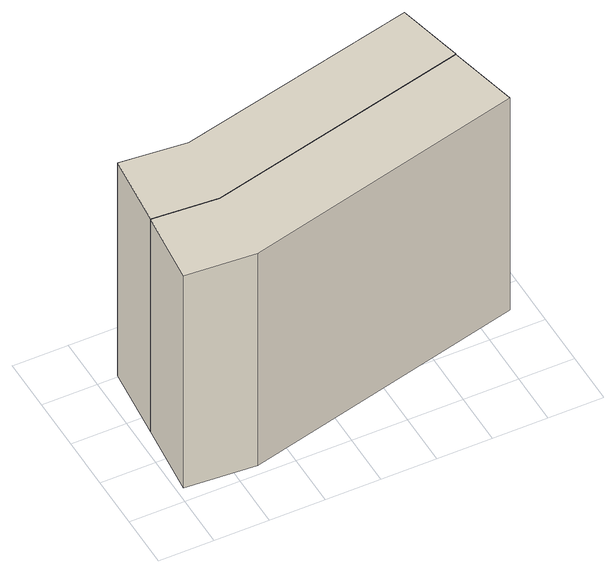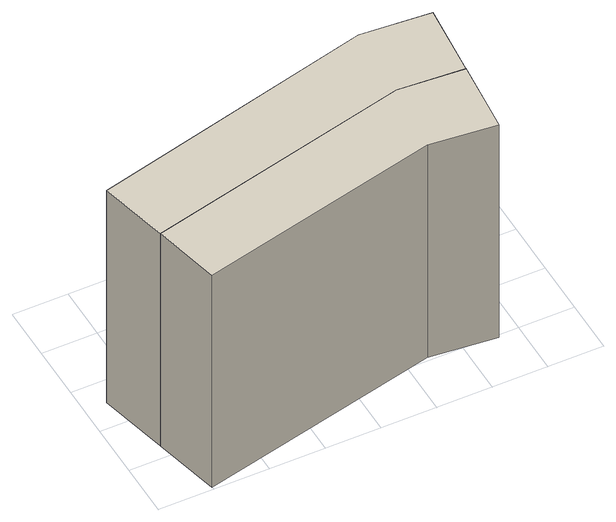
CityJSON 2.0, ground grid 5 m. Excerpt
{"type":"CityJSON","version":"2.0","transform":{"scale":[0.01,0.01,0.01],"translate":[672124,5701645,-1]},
"CityObjects":{
"building1":{"type":"Building","children":["building1-1"],"geometry":[{"type":"MultiSurface","lod":"1","boundaries":[[[0,1,2,3,4,5]],[[0,5,6,7]],[[1,0,7,8]],[[2,1,8,9]],[[3,2,9,10]],[[4,3,10,11]],[[5,4,11,6]]]}]},
"building1-1":{"type":"BuildingPart","attributes":{"name":"271592689_1","class":"1030","yearOfConstruction":1951,"measuredHeight":22.63,"storeysAboveGround":7},"address":[{"locality":"Eindhoven","thoroughfareNumber":"30","thoroughfareName":"Demer","postcode":"5611 AS"}],"parents":["building1"],"geometry":[{"type":"MultiSurface","lod":"2","boundaries":[[[0,1,2,3,4,5]],[[2,1,8,9]],[[5,4,11,6]],[[4,3,10,11]],[[3,2,9,10]],[[0,5,6,7]],[[1,0,7,8]]],"semantics":{"surfaces":[{"type":"RoofSurface"},{"type":"WallSurface"}],"values":[0,1,1,1,1,1,1]}}]},
"building2":{"type":"Building","children":["building2-1"],"geometry":[{"type":"MultiSurface","lod":"1","boundaries":[[[12,13,14,15,16,17]],[[12,17,7,18]],[[13,12,18,19]],[[14,13,19,20]],[[15,14,20,9]],[[16,15,9,8]],[[17,16,8,7]]]}]},
"building2-1":{"type":"BuildingPart","attributes":{"name":"271592692_1","class":"1030","yearOfConstruction":1951,"measuredHeight":22.68,"storeysAboveGround":7},"address":[{"locality":"Eindhoven","thoroughfareNumber":"30","thoroughfareName":"Demer","postcode":"5611 AS"}],"parents":["building2"],"geometry":[{"type":"MultiSurface","lod":"2","boundaries":[[[14,13,19,20]],[[17,16,8,7]],[[15,14,20,9]],[[12,17,7,18]],[[16,15,9,8]],[[12,13,14,15,16,17]],[[13,12,18,19]]],"semantics":{"surfaces":[{"type":"WallSurface"},{"type":"RoofSurface"}],"values":[0,0,0,0,0,1,0]}}]}
},
"vertices":[
[3148,1365,2363],[729,789,2363],[127,834,2363],[64,142,2363],[706,91,2363],[3299,730,2363],[3299,730,0],[3148,1365,0],[729,789,0],[127,834,0],[64,142,0],[706,91,0],
[3004,1975,2368],[801,1462,2368],[190,1520,2368],[127,834,2368],[729,789,2368],[3148,1365,2368],[3004,1975,0],[801,1462,0],[190,1520,0]
]}
